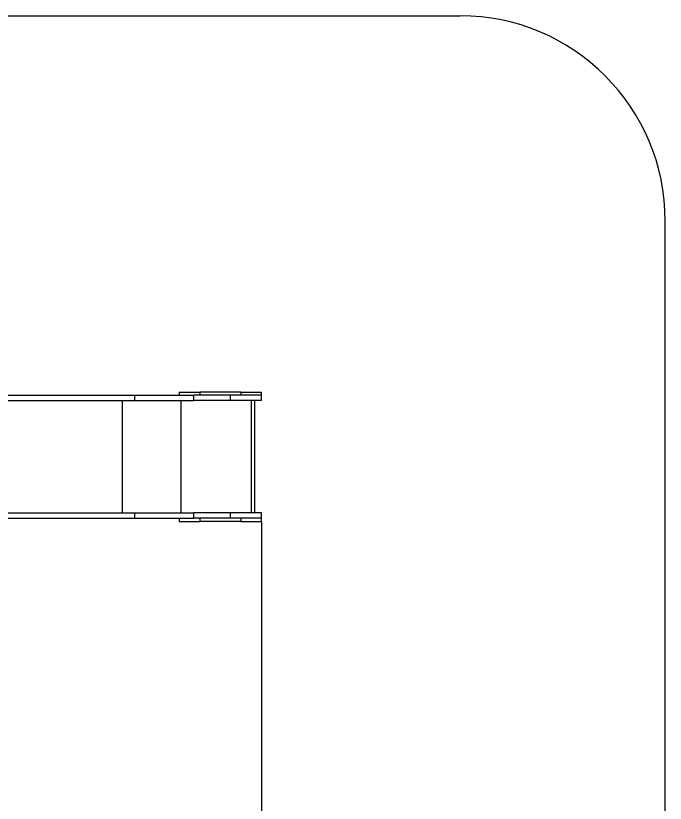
# Model space of a CAD drawing. Header units: millimetres. Extents: x -5427 to 5041, y -4732 to 3732.
# Drawn here: x 1874 to 5041, y -105 to 3732 of the extents above; entities that cross this region are included whole.
import ezdxf

# ---------------------------------------------------------------- set-up
doc = ezdxf.new("R2010")
doc.units = ezdxf.units.MM
for name, color, linetype in [('DIKOM_ЗОНА', 80, 'Continuous'), ('DIKOM_ОБЪЕКТ', 7, 'Continuous'), ('DIKOM_РАЗМЕР_ОБЪЕКТА', 7, 'Continuous')]:
    doc.layers.add(name, color=color, linetype=linetype)
doc.styles.add('style1', font='arial.ttf', dxfattribs={"width": 0.8})
doc.dimstyles.new('1-50', dxfattribs={"dimtxt": 300, "dimasz": 200, "dimexe": 100, "dimexo": 0, "dimgap": 100, "dimtad": 1, "dimtxsty": 'style1', "dimcen": 200, "dimclrd": 7, "dimclre": 7, "dimclrt": 7, "dimadec": 1, "dimazin": 2, "dimtfac": 1, "dimtmove": 0, "dimatfit": 2, "dimfxl": 0, "dimlwd": 25, "dimlwe": 18, "dimarcsym": 0})

# ---------------------------------------------------------------- blocks, each defined once
blk = doc.blocks.new('*D2')
at = {"layer": 'Defpoints', "color": 0, "transparency": 16777216}
for p in [(3071.7, 1268.6), (-2679.8, 366.6), (3071.7, -4057.3)]:
    blk.add_point(p, dxfattribs=at)
at = {"layer": 'DIKOM_РАЗМЕР_ОБЪЕКТА', "color": 7, "lineweight": 18, "transparency": 16777216}
for p, q in [((3071.7, 1268.6), (3071.7, -4157.3)), ((-2679.8, 366.6), (-2679.8, -4157.3))]:
    blk.add_line(p, q, dxfattribs=at)
at = {"layer": 'DIKOM_РАЗМЕР_ОБЪЕКТА', "color": 7, "lineweight": 25, "transparency": 16777216}
blk.add_line((-2479.8, -4057.3), (2871.7, -4057.3), dxfattribs=at)
at = {"layer": 'DIKOM_РАЗМЕР_ОБЪЕКТА', "color": 7, "transparency": 16777216}
for points in [[(-2479.8, -4024), (-2479.8, -4090.6), (-2679.8, -4057.3)], [(2871.7, -4024), (2871.7, -4090.6), (3071.7, -4057.3)]]:
    blk.add_solid(points, dxfattribs=at)
at = {"layer": 'DIKOM_РАЗМЕР_ОБЪЕКТА', "color": 7, "transparency": 16777216, "insert": (196, -3804.1), "char_height": 300, "attachment_point": 5, "style": 'style1'}
blk.add_mtext('5700', dxfattribs=at)

msp = doc.modelspace()

# ---------------------------------------------------------------- linework, layer by layer
at = {"layer": 'DIKOM_ЗОНА', "color": 3, "lineweight": 15}
for p, q in [((-3179.759, 3731.634), (4040.691, 3731.634)), ((5040.691, -189.366), (5040.691, 2731.634))]:
    msp.add_line(p, q, dxfattribs=at)
msp.add_arc((4040.691, 2731.634), 1000, 0, 90, dxfattribs=at)
at = {"layer": 'DIKOM_ОБЪЕКТ', "color": 7, "linetype": 'Continuous', "lineweight": 15}
for p, q in [((852.292, 1883.634), (2455.63, 1883.634)), ((2455.63, 1856.634), (2455.63, 1883.634)), ((2455.63, 1883.634), (2742.123, 1883.634)), ((2671.691, 1898.634), (2671.691, 1883.634)), ((2671.691, 1898.634), (2771.691, 1898.634)), ((2742.123, 1856.634), (2742.123, 1883.634)), ((2921.691, 1883.634), (2742.123, 1883.634)), ((2771.691, 1898.634), (2771.691, 1883.634)), ((2971.691, 1898.634), (2771.691, 1898.634)), ((2921.691, 1856.634), (2921.691, 1883.634)), ((3071.691, 1883.634), (2921.691, 1883.634)), ((2971.691, 1898.634), (2971.691, 1883.634)), ((2971.691, 1898.634), (3071.691, 1898.634)), ((3071.691, 1883.634), (3071.691, 1898.634)), ((3071.691, 1856.634), (3071.691, 1883.634)), ((815.556, 1856.634), (2455.63, 1856.634)), ((2392.649, 1856.634), (2392.649, 1310.634)), ((2455.63, 1856.634), (2742.123, 1856.634)), ((2679.142, 1856.634), (2679.142, 1310.634)), ((2921.691, 1856.634), (2742.123, 1856.634)), ((3071.691, 1856.634), (2921.691, 1856.634)), ((3021.691, 1856.634), (3021.691, 1310.634)), ((3040.691, 1310.634), (3040.691, 1856.634)), ((815.556, 1310.634), (2455.63, 1310.634)), ((2455.63, 1283.634), (2455.63, 1310.634)), ((2455.63, 1310.634), (2742.123, 1310.634)), ((2742.123, 1283.634), (2742.123, 1310.634)), ((2921.691, 1310.634), (2742.123, 1310.634)), ((2921.691, 1283.634), (2921.691, 1310.634)), ((3071.691, 1310.634), (2921.691, 1310.634)), ((3071.691, 1283.634), (3071.691, 1310.634)), ((852.292, 1283.634), (2455.63, 1283.634)), ((2455.63, 1283.634), (2742.123, 1283.634)), ((2671.691, 1283.634), (2671.691, 1268.634)), ((2671.691, 1268.634), (2771.691, 1268.634)), ((2921.691, 1283.634), (2742.123, 1283.634)), ((2771.691, 1283.634), (2771.691, 1268.634)), ((2971.691, 1268.634), (2771.691, 1268.634)), ((3071.691, 1283.634), (2921.691, 1283.634)), ((2971.691, 1283.634), (2971.691, 1268.634)), ((2971.691, 1268.634), (3071.691, 1268.634)), ((3071.691, 1268.634), (3071.691, 1283.634))]:
    msp.add_line(p, q, dxfattribs=at)

# ---------------------------------------------------------------- dimensions: what is measured, and where the dimension line sits
at = {"layer": 'DIKOM_РАЗМЕР_ОБЪЕКТА'}
dim = msp.add_linear_dim(base=(3071.691, -4057.301), p1=(-2679.759, 366.634), p2=(3071.691, 1268.634), text='5700', dimstyle='1-50', dxfattribs=at)
dim.commit()
dim.dimension.update_dxf_attribs({"geometry": '*D2', "text_midpoint": (195.966, -4057.301), "dimtype": 160})

doc.saveas('drawing.dxf')
